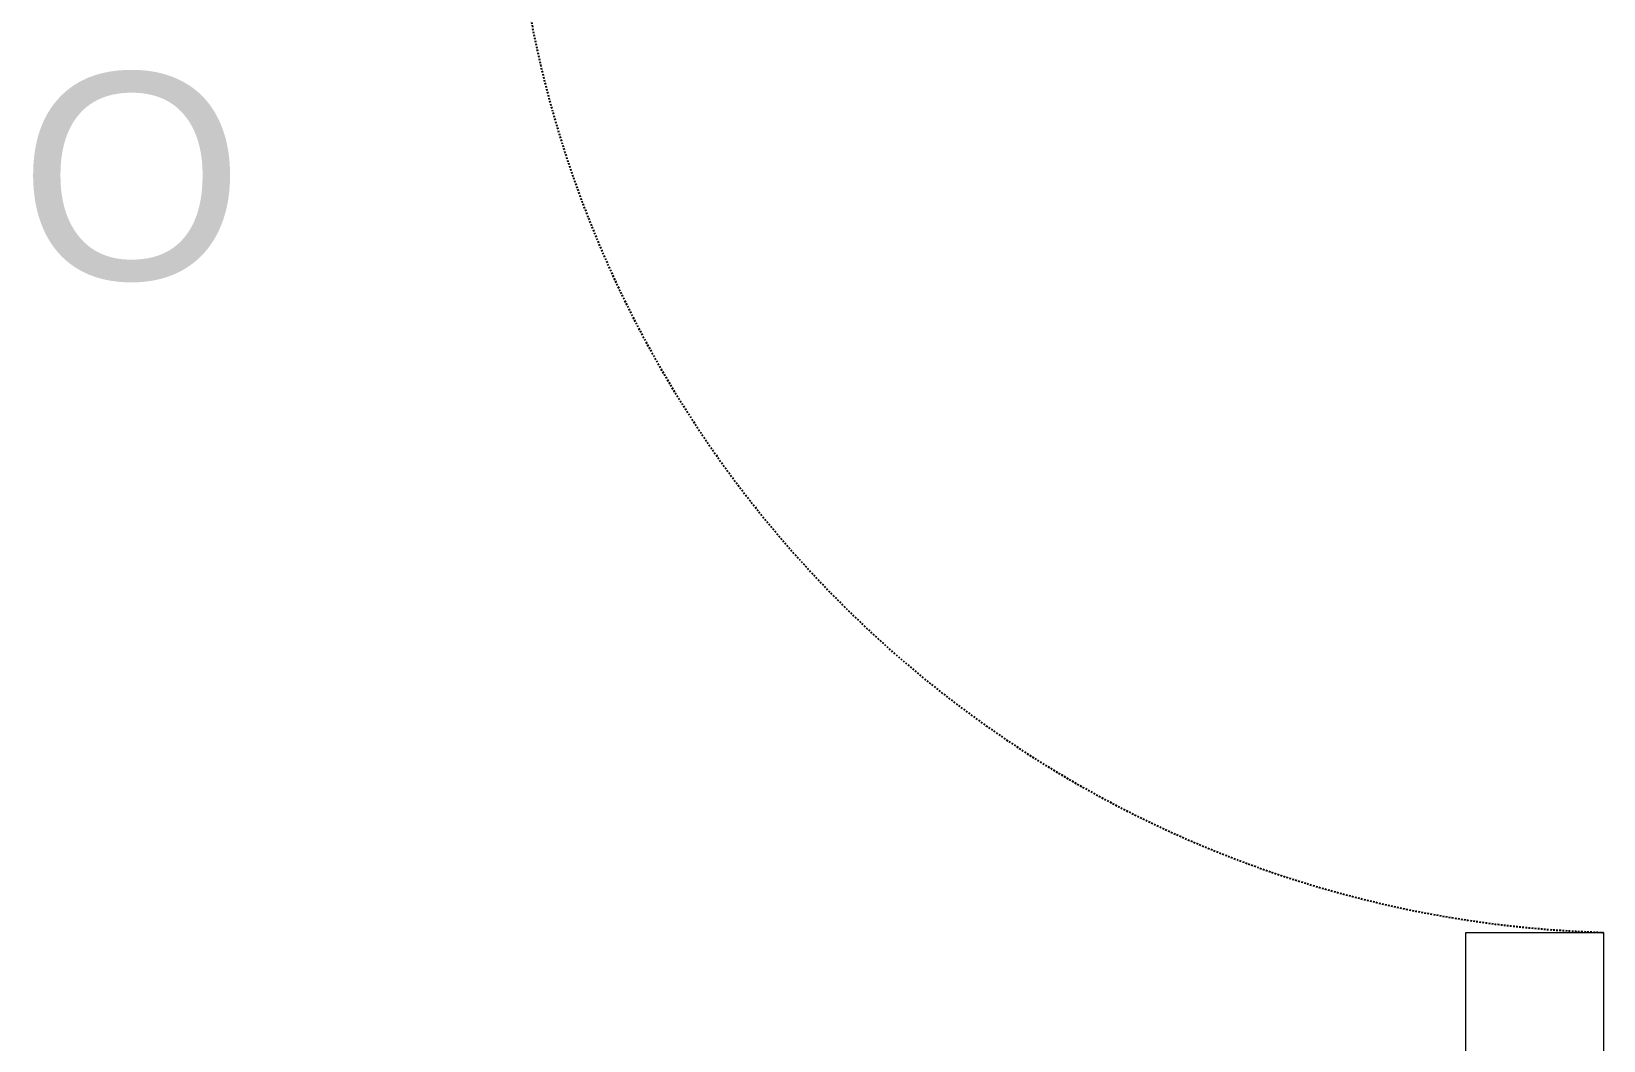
# Model space of a CAD drawing. Header units: millimetres. Extents: x 694231 to 734331, y 4486031 to 4541543.
# Drawn here: x 725098.5 to 725212.6, y 4488915.6 to 4488988.9 of the extents above; entities that cross this region are included whole.
import ezdxf

# ---------------------------------------------------------------- set-up
doc = ezdxf.new("R2010")
doc.units = ezdxf.units.MM
doc.linetypes.add('HIDDEN2', pattern=[0.1875, 0.125, -0.0625])
doc.layers.add('DBM_w_sld', color=111, linetype='Continuous', lineweight=20)
doc.styles.get("Standard").update_dxf_attribs({"font": 'arial.ttf'})

# ---------------------------------------------------------------- blocks, each defined once
blk = doc.blocks.new('eeere')
at = {"color": 8, "linetype": 'HIDDEN2'}
blk.add_lwpolyline([(11494.09, 494), (11414.82, 494), (11414.82, 498.7), (11494.09, 498.7)], close=True, dxfattribs=at)
blk.add_arc((11412.37, 494.63), 81.83, 2.8543, 88.2863, dxfattribs=at)

msp = doc.modelspace()

# ---------------------------------------------------------------- linework, layer by layer
at = {"layer": 'DBM_w_sld'}
msp.add_lwpolyline([(725202.65, 4488859.04), (725202.65, 4488923.41), (725212.65, 4488923.41), (725212.65, 4488839.04)], dxfattribs=at)

# ---------------------------------------------------------------- block references
at = {"color": 5, "lineweight": 53, "rotation": 180}
msp.add_blockref('eeere', (736627.47, 4489499.83), dxfattribs=at)

# ---------------------------------------------------------------- texts
at = {"color": 5, "lineweight": 53, "insert": (725040.54, 4488985.84), "char_height": 15, "attachment_point": 1}
msp.add_mtext_dynamic_manual_height_columns('{\\C7;BANYO \\P4.9M2}', width=2900.1629, gutter_width=75, heights=[0], dxfattribs=at)

doc.saveas('drawing.dxf')
